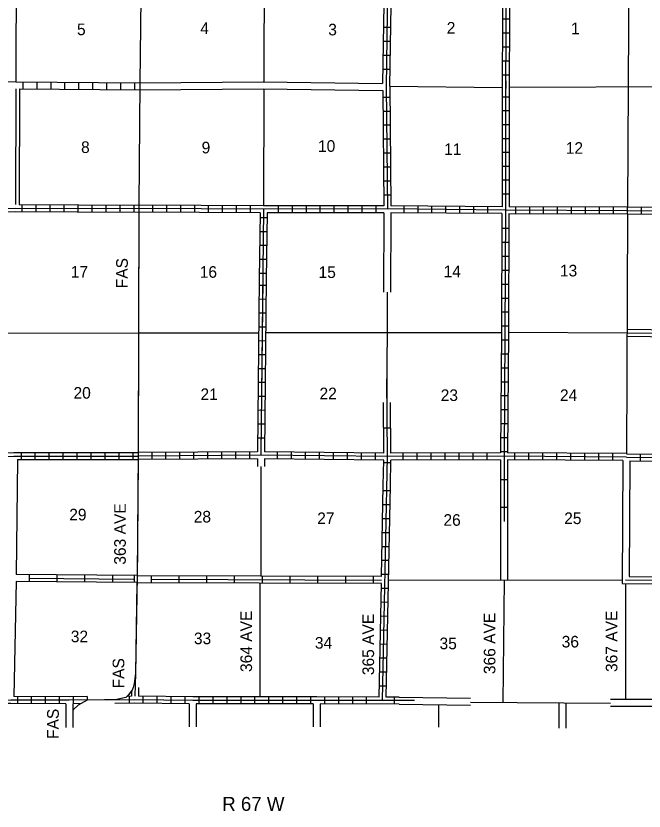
# Model space of a CAD drawing. Extents: x 1317104 to 1899026, y 16348238 to 16787031.
# Drawn here: x 1653890 to 1680891, y 16432811 to 16467009 of the extents above; entities that cross this region are included whole.
import ezdxf

# ---------------------------------------------------------------- set-up
doc = ezdxf.new("R2010")
doc.units = 0
for name, color, linetype in [('L10', 7, 'Continuous'), ('L11', 7, 'Continuous'), ('L13', 7, 'Continuous'), ('L14', 7, 'Continuous'), ('L2', 7, 'Continuous'), ('L21', 7, 'Continuous'), ('L30', 7, 'Continuous'), ('L4', 7, 'Continuous'), ('L55', 7, 'Continuous'), ('L8', 7, 'Continuous'), ('L9', 7, 'Continuous')]:
    doc.layers.add(name, color=color, linetype=linetype)

msp = doc.modelspace()

# ---------------------------------------------------------------- linework, layer by layer
at = {"layer": 'L10'}
for p, q in [((1654041, 16463871), (1654025, 16458896)), ((1674724, 16445516), (1674724, 16442747)), ((1675024, 16445517), (1675024, 16442755))]:
    msp.add_line(p, q, dxfattribs=at)
for points in [[(1659216, 16464129), (1664516, 16464180), (1669649, 16464105)], [(1659214, 16463829), (1664516, 16463880), (1669657, 16463805)], [(1669699, 16458547), (1669691, 16455129)], [(1669999, 16458547), (1669991, 16455130)], [(1653958, 16447930), (1653900, 16442980)]]:
    msp.add_lwpolyline(points, dxfattribs=at)
at = {"layer": 'L11'}
for p, q in [((1653891, 16464172), (1652999, 16464152)), ((1664274, 16447955), (1664274, 16447628)), ((1664574, 16447955), (1664574, 16447628)), ((1670368, 16437713), (1673431, 16437670)), ((1685265, 16437605), (1679445, 16437605)), ((1670368, 16437415), (1673435, 16437370)), ((1683124, 16437305), (1679446, 16437305))]:
    msp.add_line(p, q, dxfattribs=at)
for points in [[(1685224, 16453155), (1680156, 16453224)], [(1685224, 16453455), (1680157, 16453520)], [(1679982, 16447888), (1679949, 16442605)], [(1680282, 16447880), (1680249, 16442905)], [(1679949, 16442605), (1683141, 16442570)], [(1680249, 16442905), (1683142, 16442871)]]:
    msp.add_lwpolyline(points, dxfattribs=at)
at = {"layer": 'L13'}
for p, q in [((1664424, 16447628), (1664424, 16442914)), ((1664374, 16442613), (1664374, 16437722)), ((1680090, 16442605), (1680090, 16437605))]:
    msp.add_line(p, q, dxfattribs=at)
for points in [[(1653908, 16469222), (1653891, 16464172)], [(1664566, 16469222), (1664549, 16464180)], [(1680232, 16469247), (1680182, 16458780)], [(1664549, 16463880), (1664533, 16458847)], [(1669956, 16463984), (1674792, 16463930)], [(1675092, 16463938), (1682561, 16463972)], [(1680182, 16458480), (1680130, 16448181)], [(1669841, 16455129), (1669830, 16450386)], [(1648533, 16453372), (1659157, 16453380)], [(1659157, 16453380), (1664324, 16453380)], [(1664624, 16453388), (1669837, 16453388)], [(1669837, 16453388), (1674757, 16453388)], [(1680156, 16453363), (1675057, 16453388)], [(1669899, 16442738), (1679949, 16442763)], [(1674875, 16442751), (1674824, 16437480)]]:
    msp.add_lwpolyline(points, dxfattribs=at)
at = {"layer": 'L2'}
msp.add_lwpolyline([(1673433, 16437490), (1679445, 16437453)], dxfattribs=at)
at = {"layer": 'L4'}
for p, q in [((1659274, 16469224), (1659216, 16464132)), ((1659216, 16464129), (1659174, 16458871)), ((1659174, 16458871), (1659140, 16447929)), ((1659139, 16447931), (1659097, 16442630)), ((1659094, 16442636), (1659025, 16438730)), ((1658162, 16437592), (1657693, 16437589))]:
    msp.add_line(p, q, dxfattribs=at)
for points in [[(1659025, 16438730), (1658979, 16438299), (1658937, 16438130), (1658868, 16437990), (1658717, 16437791), (1658616, 16437700), (1658162, 16437592)], [(1656959, 16437585), (1656691, 16437432), (1656569, 16437368), (1656371, 16437185), (1656333, 16437125)], [(1657693, 16437589), (1656959, 16437585)]]:
    msp.add_lwpolyline(points, dxfattribs=at)
at = {"layer": 'L55'}
for p, q in [((1677224, 16437463), (1677224, 16436380)), ((1677524, 16437463), (1677524, 16436380)), ((1656033, 16437430), (1656033, 16436413)), ((1656333, 16437430), (1656333, 16436413)), ((1661341, 16437430), (1661341, 16436430)), ((1661641, 16437422), (1661641, 16436430)), ((1666666, 16437422), (1666666, 16436430)), ((1666966, 16437422), (1666966, 16436430)), ((1672057, 16437395), (1672057, 16436422))]:
    msp.add_line(p, q, dxfattribs=at)
at = {"layer": 'L8'}
for p, q in [((1659274, 16469224), (1659216, 16464132)), ((1675107, 16466863), (1674807, 16466863)), ((1669991, 16466505), (1669691, 16466505)), ((1675099, 16466263), (1674799, 16466263)), ((1669982, 16465905), (1669682, 16465905)), ((1675099, 16465663), (1674799, 16465663)), ((1669974, 16465305), (1669674, 16465305)), ((1675099, 16465063), (1674799, 16465063)), ((1669966, 16464705), (1669666, 16464705)), ((1654200, 16463872), (1654200, 16464172)), ((1654800, 16463863), (1654800, 16464163)), ((1655400, 16463863), (1655400, 16464163)), ((1656000, 16463855), (1656000, 16464155)), ((1656600, 16463847), (1656600, 16464147)), ((1657200, 16463847), (1657200, 16464147)), ((1657799, 16463838), (1657799, 16464138)), ((1658399, 16463838), (1658399, 16464138)), ((1658999, 16463838), (1658999, 16464138)), ((1659216, 16464132), (1659174, 16458864)), ((1675091, 16464463), (1674791, 16464463)), ((1674793, 16464213), (1674791, 16463534)), ((1674943, 16464212), (1674941, 16463533)), ((1675093, 16464212), (1675091, 16463533)), ((1669966, 16463505), (1669666, 16463505)), ((1674791, 16463534), (1675090, 16463534)), ((1674941, 16463534), (1674941, 16458797)), ((1669966, 16462905), (1669666, 16462905)), ((1674791, 16462937), (1675090, 16462937)), ((1669974, 16462305), (1669674, 16462305)), ((1674791, 16462341), (1675090, 16462341)), ((1674791, 16461744), (1675090, 16461744)), ((1669982, 16461705), (1669682, 16461705)), ((1669982, 16461105), (1669682, 16461105)), ((1674791, 16461148), (1675090, 16461148)), ((1669991, 16460505), (1669691, 16460505)), ((1674791, 16460551), (1675090, 16460551)), ((1669999, 16459905), (1669699, 16459905)), ((1674791, 16459954), (1675090, 16459954)), ((1674791, 16459358), (1675090, 16459358)), ((1669999, 16459305), (1669699, 16459305)), ((1654166, 16458597), (1654166, 16458897)), ((1654766, 16458588), (1654766, 16458888)), ((1655366, 16458588), (1655366, 16458888)), ((1655966, 16458588), (1655966, 16458888)), ((1656566, 16458580), (1656566, 16458880)), ((1657166, 16458580), (1657166, 16458880)), ((1657766, 16458580), (1657766, 16458880)), ((1658366, 16458572), (1658366, 16458872)), ((1658971, 16458572), (1658971, 16458872)), ((1659174, 16458864), (1659141, 16448230)), ((1659774, 16458572), (1659774, 16458872)), ((1660374, 16458563), (1660374, 16458863)), ((1660974, 16458563), (1660974, 16458863)), ((1661574, 16458563), (1661574, 16458863)), ((1662174, 16458555), (1662174, 16458855)), ((1662774, 16458555), (1662774, 16458855)), ((1663374, 16458555), (1663374, 16458855)), ((1663974, 16458547), (1663974, 16458847)), ((1665174, 16458547), (1665174, 16458847)), ((1665774, 16458547), (1665774, 16458847)), ((1666374, 16458547), (1666374, 16458847)), ((1666974, 16458547), (1666974, 16458847)), ((1667574, 16458555), (1667574, 16458855)), ((1668174, 16458555), (1668174, 16458855)), ((1668774, 16458555), (1668774, 16458855)), ((1669374, 16458555), (1669374, 16458855)), ((1670574, 16458547), (1670574, 16458847)), ((1671174, 16458538), (1671174, 16458838)), ((1671774, 16458538), (1671774, 16458838)), ((1672374, 16458530), (1672374, 16458830)), ((1672974, 16458522), (1672974, 16458822)), ((1673574, 16458522), (1673574, 16458822)), ((1674174, 16458513), (1674174, 16458813)), ((1675374, 16458505), (1675374, 16458805)), ((1675974, 16458497), (1675974, 16458797)), ((1676574, 16458497), (1676574, 16458797)), ((1677174, 16458497), (1677174, 16458797)), ((1677774, 16458488), (1677774, 16458788)), ((1678374, 16458488), (1678374, 16458788)), ((1678974, 16458488), (1678974, 16458788)), ((1679574, 16458480), (1679574, 16458780)), ((1680174, 16458480), (1680174, 16458780)), ((1680774, 16458480), (1680774, 16458780)), ((1664683, 16458330), (1664383, 16458330)), ((1664674, 16457730), (1664374, 16457730)), ((1675082, 16457863), (1674782, 16457863)), ((1664666, 16457130), (1664366, 16457130)), ((1675082, 16457263), (1674782, 16457263)), ((1675074, 16456663), (1674774, 16456663)), ((1664658, 16456530), (1664358, 16456530)), ((1664658, 16455930), (1664358, 16455930)), ((1675074, 16456063), (1674774, 16456063)), ((1664503, 16455688), (1664424, 16448257)), ((1664649, 16455414), (1664350, 16455417)), ((1675074, 16455463), (1674774, 16455463)), ((1664643, 16454817), (1664344, 16454821)), ((1675066, 16454863), (1674766, 16454863)), ((1664636, 16454221), (1664338, 16454224)), ((1675066, 16454263), (1674766, 16454263)), ((1664630, 16453624), (1664332, 16453627)), ((1675057, 16453663), (1674757, 16453663)), ((1664624, 16453028), (1664325, 16453031)), ((1675057, 16453063), (1674757, 16453063)), ((1664617, 16452431), (1664319, 16452434)), ((1675049, 16452463), (1674749, 16452463)), ((1664611, 16451834), (1664313, 16451838)), ((1675049, 16451863), (1674749, 16451863)), ((1664605, 16451238), (1664307, 16451241)), ((1675041, 16451263), (1674741, 16451263)), ((1664599, 16450641), (1664300, 16450644)), ((1675041, 16450663), (1674741, 16450663)), ((1664592, 16450045), (1664294, 16450048)), ((1675032, 16450063), (1674732, 16450063)), ((1664586, 16449448), (1664288, 16449451)), ((1675032, 16449463), (1674732, 16449463)), ((1664580, 16448852), (1664281, 16448855)), ((1675032, 16448863), (1674732, 16448863)), ((1654125, 16447930), (1654125, 16448230)), ((1654725, 16447930), (1654725, 16448230)), ((1655325, 16447930), (1655325, 16448230)), ((1655925, 16447930), (1655925, 16448230)), ((1656525, 16447930), (1656525, 16448230)), ((1657124, 16447930), (1657124, 16448230)), ((1657724, 16447930), (1657724, 16448230)), ((1658325, 16447930), (1658325, 16448230)), ((1658925, 16447930), (1658925, 16448230)), ((1659141, 16448230), (1659099, 16442931)), ((1659741, 16447930), (1659741, 16448230)), ((1660341, 16447938), (1660341, 16448238)), ((1660941, 16447938), (1660941, 16448238)), ((1661541, 16447947), (1661541, 16448247)), ((1662141, 16447947), (1662141, 16448247)), ((1662741, 16447955), (1662741, 16448255)), ((1663341, 16447955), (1663341, 16448255)), ((1663941, 16447963), (1663941, 16448263)), ((1665141, 16447955), (1665141, 16448255)), ((1665741, 16447947), (1665741, 16448247)), ((1666341, 16447947), (1666341, 16448247)), ((1666941, 16447938), (1666941, 16448238)), ((1667541, 16447930), (1667541, 16448230)), ((1668141, 16447922), (1668141, 16448222)), ((1668741, 16447913), (1668741, 16448213)), ((1669341, 16447913), (1669341, 16448213)), ((1670541, 16447905), (1670541, 16448205)), ((1671141, 16447913), (1671141, 16448213)), ((1671741, 16447913), (1671741, 16448213)), ((1672341, 16447913), (1672341, 16448213)), ((1672941, 16447913), (1672941, 16448213)), ((1673541, 16447913), (1673541, 16448213)), ((1674141, 16447922), (1674141, 16448222)), ((1675032, 16448263), (1674732, 16448263)), ((1675341, 16447922), (1675341, 16448222)), ((1675941, 16447913), (1675941, 16448213)), ((1676541, 16447913), (1676541, 16448213)), ((1677141, 16447905), (1677141, 16448205)), ((1677741, 16447905), (1677741, 16448205)), ((1678341, 16447897), (1678341, 16448197)), ((1678941, 16447897), (1678941, 16448197)), ((1679541, 16447888), (1679541, 16448188)), ((1680740, 16447880), (1680740, 16448180)), ((1669685, 16446602), (1669985, 16446602)), ((1669672, 16446000), (1669972, 16446000)), ((1669657, 16445397), (1669957, 16445397)), ((1669641, 16444797), (1669941, 16444797)), ((1669632, 16444197), (1669932, 16444197)), ((1669616, 16443597), (1669916, 16443597)), ((1659099, 16442931), (1659025, 16438730)), ((1669607, 16442997), (1669907, 16442997)), ((1669599, 16442405), (1669899, 16442397)), ((1669582, 16441805), (1669882, 16441797)), ((1669574, 16441205), (1669874, 16441197)), ((1669557, 16440605), (1669857, 16440597)), ((1669549, 16440005), (1669849, 16439997)), ((1669532, 16439405), (1669832, 16439397)), ((1659025, 16438730), (1659008, 16437749)), ((1669524, 16438805), (1669824, 16438797)), ((1669516, 16438205), (1669816, 16438197)), ((1658862, 16437983), (1658858, 16437752)), ((1659164, 16438126), (1659158, 16437747)), ((1653966, 16437438), (1653966, 16437738)), ((1654566, 16437438), (1654566, 16437738)), ((1655166, 16437430), (1655166, 16437730)), ((1655766, 16437430), (1655766, 16437730)), ((1656366, 16437430), (1656366, 16437730)), ((1656966, 16437585), (1656966, 16437738)), ((1658766, 16437447), (1658766, 16437747)), ((1659366, 16437447), (1659366, 16437747)), ((1659966, 16437438), (1659966, 16437738)), ((1660566, 16437430), (1660566, 16437730)), ((1661166, 16437422), (1661166, 16437722)), ((1661766, 16437422), (1661766, 16437722)), ((1662366, 16437422), (1662366, 16437722)), ((1662966, 16437422), (1662966, 16437722)), ((1663566, 16437422), (1663566, 16437722)), ((1664166, 16437422), (1664166, 16437722)), ((1664766, 16437422), (1664766, 16437722)), ((1665366, 16437422), (1665366, 16437722)), ((1665966, 16437422), (1665966, 16437722)), ((1666566, 16437422), (1666566, 16437722)), ((1667166, 16437422), (1667166, 16437722)), ((1667766, 16437422), (1667766, 16437722)), ((1668366, 16437422), (1668366, 16437722)), ((1668966, 16437413), (1668966, 16437713)), ((1670166, 16437413), (1670166, 16437713))]:
    msp.add_line(p, q, dxfattribs=at)
for points in [[(1669732, 16469230), (1669649, 16464105)], [(1669882, 16469230), (1669807, 16463955), (1669857, 16458705)], [(1670032, 16469230), (1669947, 16463984)], [(1674816, 16469222), (1674793, 16464213)], [(1674966, 16469222), (1674941, 16463672), (1674941, 16458655), (1674907, 16453388), (1674874, 16448072), (1674874, 16445263)], [(1675116, 16469222), (1675093, 16464211)], [(1653891, 16464172), (1659216, 16464129)], [(1654041, 16463871), (1659214, 16463829)], [(1669657, 16463805), (1669699, 16458847)], [(1669956, 16463984), (1669999, 16458847)], [(1674791, 16463534), (1674791, 16458805)], [(1675091, 16463534), (1675091, 16458797)], [(1632567, 16458747), (1637867, 16458713), (1643225, 16458688), (1648550, 16458613), (1653875, 16458747), (1659174, 16458722)], [(1654025, 16458896), (1659174, 16458871)], [(1669699, 16458847), (1664533, 16458847), (1659174, 16458864)], [(1696032, 16458472), (1685390, 16458605), (1680199, 16458630), (1674941, 16458655), (1669857, 16458705), (1664533, 16458697), (1659174, 16458722)], [(1664533, 16458697), (1664424, 16448130)], [(1674791, 16458805), (1669999, 16458847)], [(1685240, 16458755), (1680199, 16458780), (1675091, 16458797)], [(1648691, 16458455), (1653875, 16458597), (1659174, 16458571)], [(1664383, 16458547), (1659174, 16458564)], [(1664383, 16458547), (1664353, 16455690)], [(1664683, 16458547), (1664652, 16455687)], [(1669699, 16458547), (1664683, 16458547)], [(1674782, 16458505), (1669999, 16458547)], [(1674782, 16458505), (1674757, 16453388), (1674724, 16448213)], [(1675082, 16458497), (1675057, 16453388), (1675024, 16448213)], [(1685232, 16458455), (1680199, 16458480), (1675082, 16458497)], [(1664353, 16455690), (1664274, 16448255)], [(1664652, 16455687), (1664574, 16448255)], [(1685374, 16453305), (1680182, 16453372)], [(1669649, 16437563), (1669857, 16448055), (1669832, 16451397)], [(1632525, 16448180), (1637850, 16448130), (1643183, 16448088), (1648508, 16448030), (1653808, 16448080), (1659141, 16448080)], [(1648658, 16448180), (1653808, 16448230), (1659141, 16448230)], [(1664274, 16448255), (1659141, 16448229)], [(1680140, 16448038), (1674874, 16448072), (1669857, 16448055), (1664449, 16448113), (1659141, 16448080)], [(1669699, 16448205), (1664574, 16448255)], [(1674724, 16448213), (1669999, 16448205)], [(1680130, 16448188), (1675024, 16448213)], [(1680130, 16448181), (1685224, 16448147)], [(1653958, 16447930), (1659139, 16447930)], [(1664274, 16447955), (1659139, 16447929)], [(1669699, 16447905), (1664574, 16447955)], [(1674724, 16447913), (1670007, 16447905)], [(1679982, 16447888), (1675024, 16447913)], [(1680140, 16448038), (1685382, 16447997), (1696023, 16447880), (1703890, 16447772), (1704048, 16447747), (1704015, 16444605), (1706365, 16444547)], [(1680282, 16447880), (1685224, 16447847)], [(1669599, 16442897), (1669677, 16446817)], [(1669799, 16437713), (1669985, 16446816)], [(1680099, 16442755), (1685365, 16442697), (1696023, 16442605), (1701198, 16442563), (1701365, 16442838), (1701365, 16443272)], [(1669499, 16437713), (1669599, 16442597)], [(1658862, 16437983), (1658717, 16437791), (1658666, 16437745)], [(1671016, 16437563), (1666824, 16437572), (1661491, 16437572), (1659008, 16437597), (1656183, 16437580), (1653666, 16437588), (1650966, 16437547)], [(1656958, 16437735), (1656183, 16437730), (1653808, 16437738)], [(1658858, 16437747), (1658666, 16437745)], [(1669499, 16437713), (1666824, 16437722), (1661491, 16437722), (1659158, 16437747)], [(1670368, 16437713), (1669799, 16437713)], [(1656033, 16437430), (1653666, 16437438), (1653519, 16437436)], [(1656690, 16437432), (1656333, 16437430)], [(1661341, 16437430), (1659008, 16437447), (1658146, 16437441)], [(1666666, 16437422), (1661641, 16437422)], [(1670368, 16437415), (1666966, 16437422)]]:
    msp.add_lwpolyline(points, dxfattribs=at)
at = {"layer": 'L9'}
for p, q in [((1669699, 16449297), (1669999, 16449297)), ((1669697, 16447797), (1670005, 16447797)), ((1675024, 16447063), (1674724, 16447063)), ((1675024, 16445863), (1674724, 16445863)), ((1654459, 16442974), (1654456, 16442676)), ((1655652, 16442965), (1655649, 16442666)), ((1656845, 16442955), (1656843, 16442656)), ((1658038, 16442945), (1658036, 16442647)), ((1658977, 16442945), (1658974, 16442647)), ((1659698, 16442928), (1659697, 16442629)), ((1660892, 16442924), (1660891, 16442626)), ((1662085, 16442920), (1662084, 16442622)), ((1663278, 16442916), (1663277, 16442618)), ((1664471, 16442912), (1664470, 16442614)), ((1665664, 16442908), (1665663, 16442610)), ((1666858, 16442905), (1666857, 16442606)), ((1668051, 16442901), (1668050, 16442602)), ((1669244, 16442897), (1669243, 16442599))]:
    msp.add_line(p, q, dxfattribs=at)
for points in [[(1653891, 16463872), (1653875, 16458897)], [(1669699, 16448205), (1669688, 16450389)], [(1669999, 16448205), (1669988, 16450384)], [(1669677, 16446817), (1669699, 16447905)], [(1669985, 16446816), (1670007, 16447905)], [(1674724, 16447913), (1674724, 16445516)], [(1675024, 16447913), (1675024, 16445517)], [(1659099, 16442937), (1653900, 16442980)], [(1664424, 16442921), (1659099, 16442930)], [(1653903, 16442680), (1653808, 16437738)], [(1659094, 16442637), (1653903, 16442680)], [(1654458, 16442825), (1658951, 16442788)], [(1669599, 16442597), (1659094, 16442630)], [(1659698, 16442779), (1669600, 16442747)], [(1669599, 16442897), (1664424, 16442914)]]:
    msp.add_lwpolyline(points, dxfattribs=at)

# ---------------------------------------------------------------- texts
at = {"layer": 'L14'}
for s, p in [('5', (1656516, 16466180)), ('4', (1661816, 16466230)), ('3', (1667316, 16466172)), ('2', (1672407, 16466247)), ('1', (1677749, 16466222)), ('8', (1656691, 16461113)), ('9', (1661874, 16461097)), ('10', (1666874, 16461163)), ('11', (1672299, 16461030)), ('12', (1677524, 16461080)), ('14', (1672274, 16455772)), ('13', (1677274, 16455805)), ('17', (1656250, 16455755)), ('16', (1661791, 16455747)), ('15', (1666899, 16455738)), ('20', (1656366, 16450547)), ('21', (1661824, 16450488)), ('22', (1666941, 16450522)), ('23', (1672149, 16450447)), ('24', (1677274, 16450447)), ('29', (1656183, 16445313)), ('28', (1661533, 16445222)), ('27', (1666841, 16445155)), ('25', (1677457, 16445155)), ('26', (1672266, 16445080)), ('32', (1656250, 16440072)), ('33', (1661541, 16439988)), ('34', (1666741, 16439797)), ('35', (1672099, 16439772)), ('36', (1677349, 16439847))]:
    msp.add_text(s, height=500, rotation=360, dxfattribs=at).set_placement(p)
at = {"layer": 'L21'}
for p in [(1658699, 16455297), (1658549, 16438088)]:
    msp.add_text('FAS', height=500, rotation=90, dxfattribs=at).set_placement(p)
at = {"layer": 'L30'}
for s, p in [('363 AVE', (1658614, 16443408)), ('364 AVE', (1664040, 16438793)), ('365 AVE', (1669285, 16438657)), ('366 AVE', (1674499, 16438702)), ('367 AVE', (1679744, 16438793))]:
    msp.add_text(s, height=500, rotation=90, dxfattribs=at).set_placement(p)
at = {"layer": 'L55'}
for s, height, rotation, p in [('FAS', 500, 90, (1655733, 16435913)), ('R 67 W', 600, 359.8915, (1662758, 16432822))]:
    msp.add_text(s, height=height, rotation=rotation, dxfattribs=at).set_placement(p)

doc.saveas('drawing.dxf')
